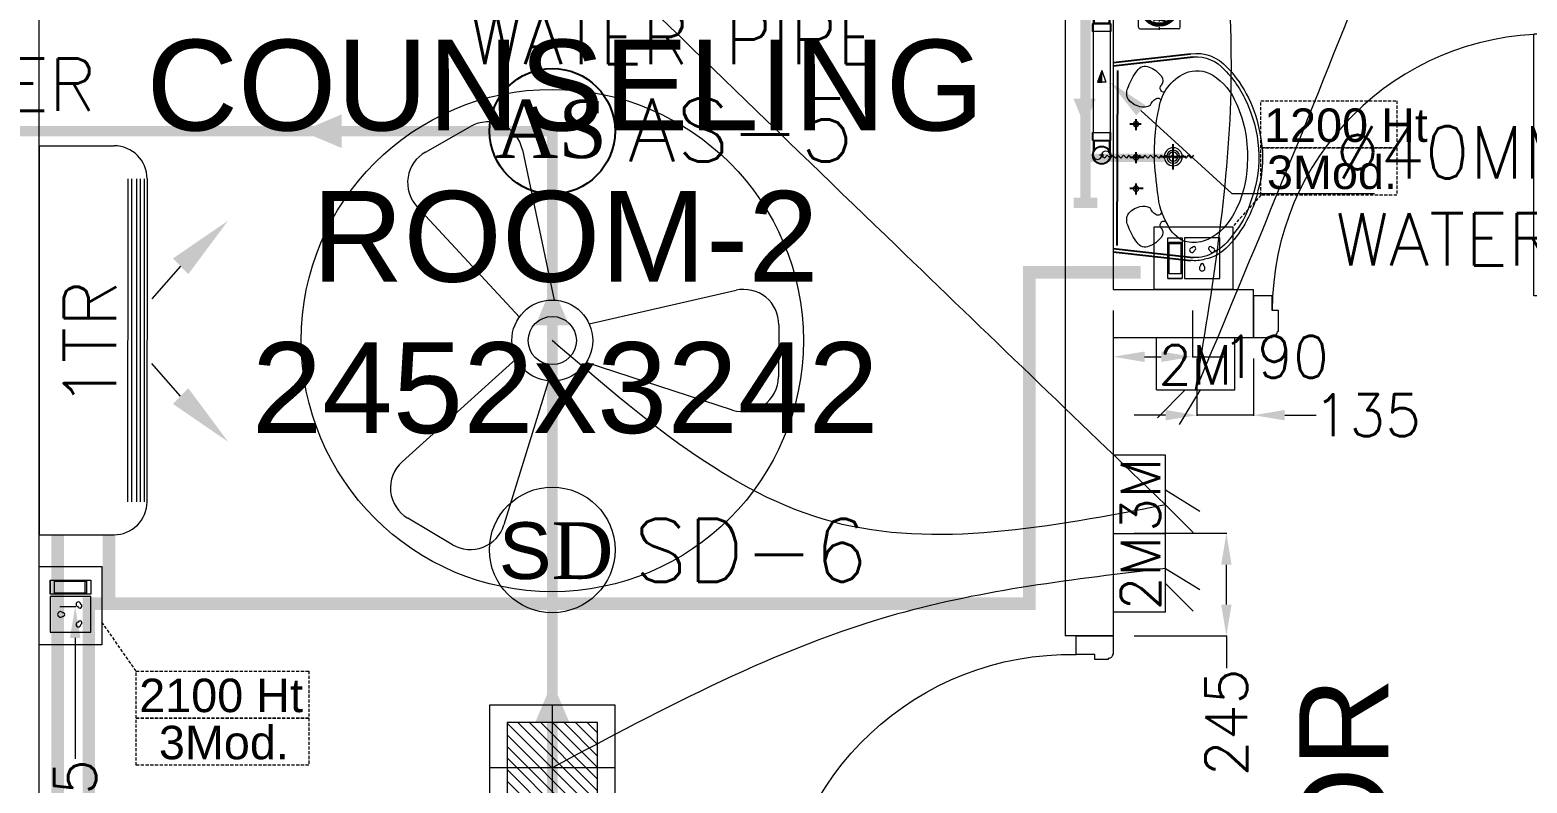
# Model space of a CAD drawing. Extents: x 3505867 to 4040009, y -660366 to -590408.
# Drawn here: x 3528217 to 3531795, y -599202 to -597403 of the extents above; entities that cross this region are included whole.
import ezdxf
from ezdxf import colors
from ezdxf.entities.mleader import LeaderData, LeaderLine
from ezdxf.enums import TextEntityAlignment as Align
from ezdxf.math import Vec2, Vec3

# ---------------------------------------------------------------- set-up
doc = ezdxf.new("R2010")
doc.units = 0
doc.header["$LTSCALE"] = 6
doc.header["$MEASUREMENT"] = 0
for name, pattern in [('1', [0]), ('AI9-LType1', [1.875, 1.25, -0.625]), ('CENTER2', [1.125, 0.75, -0.125, 0.125, -0.125]), ('CONTINU', [0]), ('DASHED2', [0.375, 0.25, -0.125])]:
    doc.linetypes.add(name, pattern=pattern)
doc.layers.get('0').update_dxf_attribs({"linetype": 'CONTINUOUS', "lineweight": 0})
doc.layers.get('Defpoints').update_dxf_attribs({"linetype": 'CONTINUOUS', "lineweight": 0})
for name, color, linetype, lineweight in [('22-FTfix', 8, 'CONTINUOUS', 0), ('24W UPS POWER LIGHT', 5, 'CONTINUOUS', 0), ('DIM', 7, 'CONTINUOUS', 0), ('DOOR', 44, 'CONTINUOUS', 0), ('ELE- DBS', 1, 'CONTINUOUS', 0), ('ELE-1 NO 6-16A RAW POWER SOCKET', 1, 'CONTINUOUS', 0), ('ELE-1200MM CEILINGFAN', 6, 'CONTINUOUS', 0), ('ELE-24W EMERGENCY  LED LIGHT', 5, 'CONTINUOUS', 0), ('ELE-2M RAW P.SB', 40, 'CONTINUOUS', 0), ('ELE-2M UPS P.SB', 3, 'CONTINUOUS', 0), ('ELE-3M RAW P.SB', 40, 'CONTINUOUS', 0), ('ELE-CABLE TRAY', 31, 'CONTINUOUS', 0), ('ELE. DB', 1, 'CONTINUOUS', 0), ('FA-ABOVE SMOKE DETECTOR', 6, 'CONTINUOUS', 25), ('FA-BELOW SMOKE DERECTOR', 1, 'CONTINUOUS', 0), ('FA-FIRE TEXT', 7, 'CONTINUOUS', 0), ('HVAC_HI_WALL_1TR', 1, 'CONTINUOUS', 0), ('M HVAC HIGH WALL UNIT', 3, 'CONTINUOUS', 0), ('MEP_HVAC_DRAIN_PIPE', 7, 'CONTINUOUS', 0), ('MEP_HVAC_TEXT', 7, 'CONTINUOUS', 0), ('MEP_HVAC_VRF_COPPER_PIPE', 6, 'CONTINUOUS', 0), ('PHE-SP', 1, 'CONTINUOUS', 0), ('phe-text', 1, 'CONTINUOUS', 0), ('PL- WASTE PIPE', 6, 'CONTINUOUS', 0), ('PL-HOT WATER PIPE', 10, 'CONTINUOUS', 0), ('PL-RA WATER SUPPLY PIPE', 100, 'CONTINUOUS', 0), ('PL-SOFT  WATER SUPPLY PIPE', 162, 'CONTINUOUS', 0), ('PL-SOIL PIPE', 1, 'CONTINUOUS', 0), ('PL-WATER PIPING', 1, 'CONTINUOUS', 0), ('TEXT', 5, 'CONTINUOUS', 0), ('WALL', 10, 'CONTINUOUS', 0)]:
    doc.layers.add(name, color=color, linetype=linetype, lineweight=lineweight)
for name, color, linetype, lineweight, true_color in [('CFT_LOOPING', 7, '1', 0, 0xd6d600), ('ELE-6A AC SOCKET', 7, 'CONTINUOUS', 0, 0x00ceb6), ('ELE-LIGHTING WIRING', 7, 'CONTINUOUS', 0, 0x63d7b6)]:
    doc.layers.add(name, color=color, linetype=linetype, lineweight=lineweight, true_color=true_color)
doc.layers.add('FA-LOOPING', color=200, linetype='CONTINUOUS')
doc.styles.add('ARIAL', font='arial.ttf')
doc.styles.add('PDF Times New Roman', font='times.ttf')
doc.styles.add('ROMANS', font='romans.shx')
doc.styles.get("Standard").update_dxf_attribs({"font": 'SIMPLEX'})
doc.styles.add('VERDANA', font='verdana.ttf')
doc.dimstyles.new('AEPL1', dxfattribs={"dimtxt": 100, "dimasz": 75, "dimexe": 1.25, "dimexo": 50, "dimtad": 0, "dimdec": 0, "dimtxsty": 'ROMANS', "dimcen": 2.5, "dimclrd": 7, "dimclre": 7, "dimadec": 0, "dimazin": 0, "dimtfac": 1, "dimtdec": 0, "dimtmove": 0, "dimatfit": 3, "dimfxl": 1, "dimlwd": 0, "dimlwe": 0, "dimarcsym": 0})

# ---------------------------------------------------------------- blocks, each defined once
blk = doc.blocks.new('750')
at = {"layer": 'DOOR'}
for p, q in [((-50, 705), (-47.5, 705)), ((-35, 690), (-35, 692.5)), ((50, 45), (50, 80)), ((50, 80), (675, 80)), ((675, 45), (675, 80)), ((-50, 45), (-47.5, 45)), ((-35, 60), (-35, 57.5)), ((50, 45), (675, 45))]:
    blk.add_line(p, q, dxfattribs=at)
for points in [[(15, 690), (15, 705), (50, 705), (50, 750), (-50, 750), (-50, 705)], [(-35, 690), (15, 690)], [(15, 60), (15, 45), (50, 45), (50, 0), (-50, 0), (-50, 45)], [(-35, 60), (15, 60)]]:
    blk.add_lwpolyline(points, dxfattribs=at)
for centre, start, end in [((-35, 705), 180, 270), ((-35, 45), 90, 180)]:
    blk.add_arc(centre, 12.5, start, end, dxfattribs=at)
at = {"layer": 'DOOR', "color": 145}
blk.add_arc((15, 45), 660, 0, 90, dxfattribs=at)
blk = doc.blocks.new('Z$W@#1841')
at = {"layer": 'DOOR'}
blk.add_lwpolyline([(482.5, 633.2), (482.5, -167.4), (533, -167.4), (533, 633.2)], close=True, dxfattribs=at)
for points in [[(-254.1, -217.9), (-267.6, -217.9), (-267.6, -167.4), (-317.3, -167.4), (-317.3, -267.4), (-267.6, -267.4), (-267.6, -265.2, 0.414214), (-256.3, -253.9), (-254.1, -253.9)], [(519.5, -217.9), (533, -217.9), (533, -167.4), (582.7, -167.4), (582.7, -267.4), (533, -267.4), (533, -265.2, -0.414214), (521.7, -253.9), (519.5, -253.9)]]:
    blk.add_lwpolyline(points, format="xyb", close=True, dxfattribs=at)
at = {"layer": 'DOOR', "color": 145}
blk.add_arc((518.4, -152.1), 786.1, 92.6177, 181.1129, dxfattribs=at)
blk = doc.blocks.new('u46')
at = {"color": 8, "lineweight": 25}
for p, q in [((-10.2, 228.4), (174.5, 249.1)), ((-10.2, 220.4), (181.2, 241.9)), ((-0.6, -208.9), (0.6, 208.9)), ((56.5, 80.8), (29.2, 80.8)), ((44.2, 92.9), (44.2, 66.7)), ((61.7, 1.6), (29.2, 1.6)), ((44.2, 13.7), (44.2, -12.6)), ((163.2, 3), (101.8, 3)), ((133.1, -27.2), (133.1, 33.1)), ((44.2, -61.1), (44.2, -87.4)), ((61.7, -73.2), (29.2, -73.2)), ((-10.2, -216.1), (181.2, -237.6)), ((-10.2, -224.1), (174.5, -244.8))]:
    blk.add_line(p, q, dxfattribs=at)
at = {"color": 8, "extrusion": (0, 0, -1)}
for centre, major_axis, start_param, end_param in [((187.7, 150.5), (0, 99.5), -0.132539, 0.848731), ((65.8, 198.9), (0, 20.7), -1.101507, 0.481509), ((57.5, 163.3), (-0.3, 56.9), 0.324902, 0.965135), ((185.8, 147.6), (0.1, 94.4), -0.049658, 0.838116), ((49.5, 13.5), (-0.1, 293.9), 0.809856, 1.41441), ((144.8, 128.2), (1.1, 126.1), -1.238036, -0.892193), ((208, 103.4), (0, 109.8), -1.431017, -0.436146), ((90.3, 184.5), (0, 17.9), 0.880684, 2.260744), ((189.6, 137.7), (0, 70.9), -0.405199, 0.56573), ((153.9, 79), (-0.2, 139.7), 0.557563, 1.193786), ((57.3, 20.1), (0, 275.4), 0.806541, 1.180915), ((56, 154.5), (0, 34), 4.33982, 5.202657), ((96.3, 135.9), (0, 7.39), -0.727724, 1.373337), ((110.3, 167.2), (-6.08, 6.08), 4.867594, 6.265028), ((110.5, 165), (5.47, 5.47), 2.097053, 3.541809), ((64.6, 170.4), (0.3, 49.2), 3.359735, 4.09512), ((62.5, 153), (0, 31.9), 2.620328, 3.422401), ((104.1, 117.8), (-0.2, 26.8), -1.278641, -0.487266), ((387.1, 47.9), (-0.3, 296.4), -1.495794, -1.328336), ((13.1, 6.8), (0, 297.5), 1.141495, 1.637774), ((35, 2.5), (0, 302.7), 1.155365, 1.952189), ((44.2, 80.8), (0.02, 6.43), 3.139035, 9.42222), ((820.2, -1), (0.1, 732.1), -1.56667, -1.474079), ((72.5, -1.7), (-0.1, 274.2), 1.346594, 1.865175), ((44.2, 1.6), (0.08, 6.43), 3.12883, 9.412015), ((888.1, 36.7), (0.8, 800.7), 4.558159, 4.668067), ((133.1, 3), (0, 21.6), 3.141254, 9.424439), ((133.1, 3), (-0.1, 15.5), 3.145308, 9.428493), ((133.1, 3), (0, 10.9), 3.142047372431534, 9.42523267961112), ((62.5, -10.9), (0, 247.5), 1.579809, 2.112792), ((44.2, -73.2), (0.02, 6.43), 3.139035, 9.42222), ((263.1, -73.7), (0.1, 166.8), 4.181112, 4.641559), ((56.1, -13.3), (0.2, 287), 1.808981, 2.322804), ((56, -148.1), (0, 34), 4.222121, 5.084958), ((64.6, -163.9), (0.1, 49.2), -0.960797, -0.225412), ((62.5, -146.6), (-0.1, 31.9), -0.276767, 0.525307), ((104.1, -111.4), (0.2, 26.8), 3.628858, 4.420234), ((96.6, -128.2), (-0.03, 8.55), 1.455188, 3.796569), ((163.1, -79.8), (0.2, 126), 2.054055, 2.802751), ((124.5, -51.6), (-0.2, 200.3), 1.868215, 2.281789), ((144.8, -121.8), (-0.3, 126.1), 4.027191, 4.373034), ((110.3, -160.8), (-6.08, 6.08), 4.730546, 6.12798), ((111.3, -159.3), (6.17, 6.17), 4.354779, 6.027124), ((90.3, -178.1), (0, 17.9), 0.880848, 2.260908), ((192.6, -126.1), (0, 80.1), 3.554495, 4.299548), ((65.8, -192.5), (0, 20.7), 2.661884, 4.2449), ((57.5, -156.9), (0.3, 56.9), 2.176458, 2.816691), ((181.2, -107), (0, 94.7), 2.890537, 3.362984), ((187.2, -138.1), (-0.1, 106), 2.310552, 2.942572), ((171.7, -117.2), (-0.1, 123.1), 2.127435, 2.640092), ((184.7, -162.2), (-0.1, 83.2), 2.850118, 3.264751), ((188.2, -159.7), (0, 78.1), 2.562376, 3.231693)]:
    blk.add_ellipse(centre, major_axis=major_axis, ratio=1, start_param=start_param, end_param=end_param, dxfattribs=at)
blk = doc.blocks.new('CIVIL IVF')
at = {"layer": 'WALL', "color": 8, "linetype": 'ByBlock'}
for p, q in [((-15555, 14172.7), (-15555, 17415.2)), ((-13102.8, 17415.2), (-13102.8, 15087.7)), ((-12987.8, 17415.2), (-12987.8, 15915.2)), ((-12987.8, 15915.2), (-12652.8, 15915.2)), ((-12652.8, 15800.2), (-12652.8, 15915.2)), ((-12987.8, 15800.2), (-12987.8, 15087.7)), ((-12987.8, 15800.2), (-12652.8, 15800.2)), ((-12987.8, 15087.7), (-13102.8, 15087.7))]:
    blk.add_line(p, q, dxfattribs=at)
at = {"layer": 'DOOR', "color": 8, "rotation": 89.99999999999999}
blk.add_blockref('750', (-11902.8, 15850.2), dxfattribs=at)
at = {"layer": 'DOOR', "color": 8, "linetype": 'Continuous', "xscale": -0.8888888889923692, "yscale": 0.8888888889923692, "zscale": 0.8888888888759539, "rotation": 89.99999999999977}
blk.add_blockref('Z$W@#1841', (-13225.5, 14805.6), dxfattribs=at)
at = {"layer": 'WALL', "color": 8, "linetype": 'ByBlock'}
blk.add_blockref('u46', (-12977.7, 16229.2), dxfattribs=at)
at = {"layer": 'DIM', "color": 8, "style": 'ARIAL'}
blk.add_text('1200 WIDE CORRIDOR', height=212.5, rotation=90, dxfattribs=at).set_placement((-12266.8, 13380.2), align=Align.BOTTOM_CENTER)
at = {"layer": 'DIM', "color": 8, "insert": (-14297.4, 16040.5), "char_height": 216.75, "width": 2086.034, "attachment_point": 5, "style": 'ARIAL'}
blk.add_mtext('COUNSELING\\PROOM-2\\P2452x3242', dxfattribs=at)
blk = doc.blocks.new('6-16A RAW POWER SOCKET 3M')
at = {"layer": 'ELE-1 NO 6-16A RAW POWER SOCKET', "lineweight": 0}
for p, q in [((0, 57.9), (72.3, 57.9)), ((0, 57.9), (72.3, 57.9)), ((0, 32.7), (0, 57.9)), ((0, 57.9), (0, 32.7)), ((7.9, 55.8), (64.4, 55.8)), ((7.9, 34.8), (7.9, 55.8)), ((61.9, 55.8), (61.9, 34.8)), ((64.4, 55.8), (64.4, 34.8)), ((72.3, 57.9), (72.3, 32.7)), ((72.3, 32.7), (0, 32.7)), ((0, 28.5), (0, -34.8)), ((72.3, 28.5), (0, 28.5)), ((64.4, 34.8), (7.9, 34.8)), ((72.3, -34.8), (72.3, 28.5)), ((0, -34.8), (72.3, -34.8))]:
    blk.add_line(p, q, dxfattribs=at)
blk.add_lwpolyline([(92, 82.1), (92, -57.5), (-19.7, -57.5), (-19.7, 82.1)], close=True, dxfattribs=at)
for centre, radius, start, end in [((18.3, -3.1), 4.93, 37.1584, 322.8416), ((23.3, -3.1), 3.14, 251.4031, 108.5969), ((50.3, 14.9), 4.24, 357.49, 264.7311), ((53.2, 11.6), 3.43, 194.9049, 67.3162), ((50.3, -21.2), 4.24, 95.2689, 2.51), ((53.2, -17.8), 3.43, 292.6838, 165.0951)]:
    blk.add_arc(centre, radius, start, end, dxfattribs=at)
blk = doc.blocks.new('EQ2WE')
at = {"layer": 'ELE-6A AC SOCKET', "lineweight": 0}
for p, q in [((-98.7, 169.5), (-215.4, 169.5)), ((-215.4, 169.5), (-215.4, 36.3)), ((-98.7, 36.3), (-98.7, 169.5)), ((-91, 36.3), (-91, 169.5)), ((-91, 169.5), (-44.6, 169.5)), ((-44.6, 169.5), (-91, 169.5)), ((-87.1, 50.8), (-87.1, 155)), ((-87.1, 155), (-48.5, 155)), ((-48.5, 155), (-48.5, 50.8)), ((-44.6, 169.5), (-44.6, 36.3)), ((-44.6, 169.5), (-44.6, 36.3)), ((-48.5, 55.5), (-87.1, 55.5)), ((-48.5, 50.8), (-87.1, 50.8)), ((-215.4, 36.3), (-98.7, 36.3)), ((-44.6, 36.3), (-91, 36.3))]:
    blk.add_line(p, q, dxfattribs=at)
blk.add_lwpolyline([(0, 0), (-257.3, 0), (-257.3, 205.9), (0, 205.9)], close=True, dxfattribs=at)
for centre, radius, start, end in [((-157.1, 135.8), 9.08, 307.1584, 232.8416), ((-157.1, 126.7), 5.79, 161.4031, 18.5969), ((-190.3, 76.9), 7.83, 5.2689, 272.51), ((-184.2, 71.6), 6.31, 202.6838, 75.0951), ((-130, 71.6), 6.31, 104.9049, 337.3162), ((-123.8, 76.9), 7.83, 267.49, 174.7311)]:
    blk.add_arc(centre, radius, start, end, dxfattribs=at)
blk = doc.blocks.new('*D459')
at = {"layer": 'Defpoints', "color": 0, "linetype": 'ByBlock', "transparency": 16777216}
for p in [(18250, 14922.6), (18336.3, 14922.6), (18250, 13937.5)]:
    blk.add_point(p, dxfattribs=at)
at = {"layer": 'ELE-CABLE TRAY', "color": 7, "linetype": 'ByBlock', "lineweight": 0, "transparency": 16777216}
for p, q in [((18300, 14922.6), (18337.5, 14922.6)), ((18336.3, 14847.6), (18336.3, 14559.2)), ((18336.3, 14012.5), (18336.3, 14300.8)), ((18300, 13937.5), (18337.5, 13937.5))]:
    blk.add_line(p, q, dxfattribs=at)
at = {"layer": 'ELE-CABLE TRAY', "color": 7, "linetype": 'ByBlock', "transparency": 16777216}
for points in [[(18348.8, 14847.6), (18323.8, 14847.6), (18336.3, 14922.6)], [(18323.8, 14012.5), (18348.8, 14012.5), (18336.3, 13937.5)]]:
    blk.add_solid(points, dxfattribs=at)
at = {"layer": 'ELE-CABLE TRAY', "color": 0, "linetype": 'ByBlock', "transparency": 16777216, "insert": (18336.3, 14430), "char_height": 100, "attachment_point": 5, "rotation": 90, "style": 'ROMANS'}
blk.add_mtext('985', dxfattribs=at)
blk = doc.blocks.new('*D462')
at = {"layer": 'Defpoints', "color": 0, "linetype": 'ByBlock', "transparency": 16777216}
for p in [(20817.2, 15680), (21006.8, 15680), (21006.8, 15519.3)]:
    blk.add_point(p, dxfattribs=at)
at = {"layer": 'ELE-CABLE TRAY', "color": 7, "linetype": 'ByBlock', "lineweight": 0, "transparency": 16777216}
for p, q in [((20817.2, 15630), (20817.2, 15518)), ((21006.8, 15630), (21006.8, 15518)), ((20892.2, 15519.3), (20931.8, 15519.3)), ((21006.8, 15519.3), (21081.8, 15519.3))]:
    blk.add_line(p, q, dxfattribs=at)
at = {"layer": 'ELE-CABLE TRAY', "color": 7, "linetype": 'ByBlock', "transparency": 16777216}
for points in [[(20892.2, 15531.8), (20892.2, 15506.8), (20817.2, 15519.3)], [(20931.8, 15506.8), (20931.8, 15531.8), (21006.8, 15519.3)]]:
    blk.add_solid(points, dxfattribs=at)
at = {"layer": 'ELE-CABLE TRAY', "color": 0, "linetype": 'ByBlock', "transparency": 16777216, "insert": (21203.9, 15519.3), "char_height": 100, "attachment_point": 5, "style": 'ROMANS'}
blk.add_mtext('190', dxfattribs=at)
blk = doc.blocks.new('RISER UP 100')
at = {"color": 0, "linetype": 'Continuous'}
for p, q in [((-98.5, 60), (-148.5, 60)), ((-148.5, -60), (-148.5, 60)), ((-98.5, 60), (-93.5, 55)), ((-93.5, 55), (-24, 55)), ((-98.5, -60), (-148.5, -60)), ((-98.5, -60), (-93.5, -55)), ((-93.5, -55), (-24, -55))]:
    blk.add_line(p, q, dxfattribs=at)
at = {"color": 8, "linetype": 'Continuous', "lineweight": 0, "ltscale": 0.005}
for p, q in [((-98.5, 55), (-148.5, 55)), ((-98.5, -55), (-98.5, 55)), ((-98.5, 55), (-93.5, 50)), ((-93.5, -50), (-93.5, 50)), ((-93.5, 50), (-33.2, 50)), ((-98.5, -55), (-93.5, -50)), ((-93.5, -50), (-33.2, -50)), ((-98.5, -55), (-148.5, -55))]:
    blk.add_line(p, q, dxfattribs=at)
at = {"color": 8, "linetype": 'CENTER2', "lineweight": 0}
for p, q in [((-15, 0), (15, 0)), ((0, 15), (0, -15))]:
    blk.add_line(p, q, dxfattribs=at)
at = {"color": 0, "linetype": 'Continuous'}
blk.add_circle((0, 0), 60, dxfattribs=at)
at = {"color": 8, "linetype": 'Continuous', "lineweight": 0, "ltscale": 0.005}
blk.add_circle((0, 0), 55, dxfattribs=at)
at = {"color": 8, "linetype": 'Continuous', "lineweight": 0}
for centre, start, end in [((0, 27.5), 90, 270), ((0, -27.5), 270, 90)]:
    blk.add_arc(centre, 27.5, start, end, dxfattribs=at)
blk = doc.blocks.new('A$C525867A1')
at = {"layer": '22-FTfix', "color": 1, "linetype": 'AI9-LType1', "lineweight": 0}
blk.add_line((42, -41.9), (-42.2, 42.1), dxfattribs=at)
at = {"layer": '22-FTfix', "color": 1, "lineweight": 0}
for p, q in [((42, 42.1), (-42, -42.1)), ((-3.7, 76.6), (-40.1, 40.1)), ((76.4, 3.7), (3.3, 76.6)), ((-76.6, 3.5), (-40.1, 40.1)), ((-3.5, -76.4), (-76.6, -3.4)), ((3.4, -76.4), (39.9, -39.8)), ((76.4, -3.3), (39.9, -39.8))]:
    blk.add_line(p, q, dxfattribs=at)
at = {"layer": '22-FTfix', "color": 3, "lineweight": 0}
for p, q in [((-18.4, 18.3), (-39.5, -2.8)), ((-10.4, 10.4), (-35.8, -15.1)), ((-14.5, 14.5), (-35.7, -6.6)), ((-23.3, 23.2), (-32.4, 14)), ((-6.5, 6.5), (-31.9, -18.9)), ((-23.3, 23.2), (-14.1, 32.4)), ((-18.4, 18.3), (2.7, 39.5)), ((-14.5, 14.5), (6.6, 35.7)), ((-10.4, 10.4), (15, 35.8)), ((-6.5, 6.5), (18.9, 32)), ((-1.9, 1.2), (-1.5, 1.5)), ((-1.4, 0.7), (-1.9, 1.2)), ((-1.2, 1.9), (-1.5, 1.5)), ((-0.7, 1.4), (-1.2, 1.9)), ((1.2, 1.9), (0.7, 1.4)), ((1.9, 1.2), (1.2, 1.9)), ((1.9, 1.2), (1.4, 0.7)), ((5.2, 9.3), (24.6, 28.7)), ((6.5, -6.5), (31.9, 18.9)), ((9.2, 5.2), (28.6, 24.6)), ((10.4, -10.4), (35.8, 15.1)), ((14.5, -14.5), (35.7, 6.6)), ((18.4, -18.3), (39.5, 2.8)), ((-9.2, -5.2), (-28.6, -24.6)), ((-5.2, -9.3), (-24.6, -28.7)), ((6.5, -6.5), (-18.9, -32)), ((10.4, -10.4), (-15, -35.8)), ((14.5, -14.5), (-6.6, -35.7)), ((18.4, -18.3), (-2.7, -39.5)), ((-1.9, -1.2), (-1.4, -0.7)), ((-1.2, -1.9), (-1.9, -1.2)), ((-1.2, -1.9), (-0.7, -1.4)), ((1.2, -1.9), (0.7, -1.4)), ((1.2, -1.9), (1.5, -1.5)), ((1.9, -1.2), (1.4, -0.7)), ((1.9, -1.2), (1.5, -1.5)), ((23.3, -23.2), (14.1, -32.4)), ((23.3, -23.2), (32.4, -14))]:
    blk.add_line(p, q, dxfattribs=at)
at = {"layer": '22-FTfix', "color": 1, "lineweight": 0}
blk.add_circle((-0.1, 0.1), 49.4, dxfattribs=at)
at = {"layer": '22-FTfix', "color": 3, "lineweight": 0}
for centre, radius in [((0, 0), 45.2), ((-0.1, -0.1), 44.9), ((0, 0), 4.18), ((0, 0), 3.93)]:
    blk.add_circle(centre, radius, dxfattribs=at)
at = {"layer": '22-FTfix', "color": 1, "lineweight": 0}
for points in [[(-35.3, 35.2), (-15.9, 54.6), (15.5, 54.6), (35, 35.3), (54.4, 15.9), (54.4, -15.6), (35, -35)], [(-35.3, 35.2), (-54.6, 15.8), (-54.6, -15.7), (-35.2, -35), (-15.8, -54.4), (15.7, -54.4), (35, -35)]]:
    blk.add_open_spline(points, degree=3, knots=[0, 0, 0, 0, 1, 1, 1, 2, 2, 2, 2], dxfattribs=at)
for points in [[(3.3, 76.6), (1.4, 78.5), (-1.8, 78.5), (-3.7, 76.6)], [(-76.6, 3.5), (-78.5, 1.6), (-78.5, -1.5), (-76.6, -3.4)], [(76.4, -3.3), (78.3, -1.4), (78.3, 1.8), (76.4, 3.7)], [(-3.5, -76.4), (-1.6, -78.3), (1.5, -78.3), (3.4, -76.4)]]:
    blk.add_open_spline(points, degree=3, dxfattribs=at)
at = {"layer": '22-FTfix', "color": 3, "lineweight": 0}
for points in [[(6.6, 35.7), (7.6, 36.7), (7.6, 38.5), (6.6, 39.5), (5.5, 40.6), (3.8, 40.6), (2.7, 39.5)], [(-36.8, 17.1), (-37.4, 15.7), (-36.8, 14.1), (-35.5, 13.5), (-34.4, 13), (-33.2, 13.2), (-32.4, 14)], [(-14.1, 32.4), (-13, 33.4), (-13, 35.2), (-14.1, 36.2), (-14.9, 37), (-16.1, 37.2), (-17.2, 36.7)], [(5.2, 9.3), (4.1, 8.1), (4.1, 6.3), (5.2, 5.2), (6.3, 4.1), (8.1, 4.1), (9.2, 5.2)], [(18.9, 32), (19.9, 33), (19.9, 34.8), (18.9, 35.8), (17.8, 36.9), (16.1, 36.9), (15, 35.8)], [(28.6, 24.6), (29.7, 25.7), (29.7, 27.6), (28.6, 28.7), (27.5, 29.8), (25.7, 29.8), (24.6, 28.7)], [(35.8, 15.1), (36.8, 16.2), (36.8, 17.9), (35.8, 18.9), (34.7, 20), (33, 20), (31.9, 18.9)], [(39.5, 2.8), (40.6, 3.9), (40.5, 5.6), (39.5, 6.6), (38.4, 7.7), (36.7, 7.7), (35.7, 6.6)], [(-39.5, -2.8), (-40.6, -3.9), (-40.5, -5.6), (-39.5, -6.6), (-38.4, -7.7), (-36.7, -7.7), (-35.7, -6.6)], [(-35.8, -15.1), (-36.8, -16.2), (-36.8, -17.9), (-35.8, -18.9), (-34.7, -20), (-33, -20), (-31.9, -18.9)], [(-28.6, -24.6), (-29.7, -25.7), (-29.7, -27.6), (-28.6, -28.7), (-27.5, -29.8), (-25.7, -29.8), (-24.6, -28.7)], [(-18.9, -32), (-19.9, -33), (-19.9, -34.8), (-18.9, -35.8), (-17.8, -36.9), (-16.1, -36.9), (-15, -35.8)], [(-5.2, -9.3), (-4.1, -8.1), (-4.1, -6.3), (-5.2, -5.2), (-6.3, -4.1), (-8.1, -4.1), (-9.2, -5.2)], [(-6.6, -35.7), (-7.6, -36.7), (-7.6, -38.4), (-6.6, -39.5), (-5.5, -40.6), (-3.8, -40.6), (-2.7, -39.5)], [(14.1, -32.4), (13, -33.4), (13, -35.1), (14.1, -36.2), (14.9, -37), (16.1, -37.2), (17.2, -36.7)], [(36.8, -17.1), (37.4, -15.7), (36.8, -14.1), (35.5, -13.5), (34.4, -13), (33.2, -13.2), (32.4, -14)]]:
    blk.add_open_spline(points, degree=3, knots=[0, 0, 0, 0, 1, 1, 1, 2, 2, 2, 2], dxfattribs=at)
for points in [[(-28.7, 28.6), (-32, 25.3), (-34.8, 21.4), (-36.8, 17.1)], [(-17.2, 36.7), (-21.4, 34.7), (-25.3, 32), (-28.7, 28.6)], [(-1.4, -0.7), (-1, -0.3), (-1, 0.3), (-1.4, 0.7)], [(-0.7, 1.4), (-0.3, 1), (0.3, 1), (0.7, 1.4)], [(1.4, 0.7), (1, 0.3), (1, -0.3), (1.4, -0.7)], [(0.7, -1.4), (0.3, -1), (-0.3, -1), (-0.7, -1.4)], [(17.2, -36.7), (21.4, -34.7), (25.3, -32), (28.7, -28.6)], [(28.7, -28.6), (32, -25.3), (34.8, -21.4), (36.8, -17.1)]]:
    blk.add_open_spline(points, degree=3, dxfattribs=at)
blk = doc.blocks.new('G$C6D3250BF')
at = {"layer": 'PL- WASTE PIPE', "linetype": 'ByBlock', "ltscale": 5, "xscale": -0.08841918452952499, "yscale": 0.08841918454157253, "zscale": 0.08841918448567115, "rotation": 225.0593839872961}
blk.add_blockref('A$C525867A1', (0, 0), dxfattribs=at)
blk = doc.blocks.new('A$C0B1B3CFA')
at = {"layer": 'PHE-SP'}
h = blk.add_hatch(color=7, dxfattribs=at)
h.dxf.hatch_style = 1
h.paths.add_polyline_path([(-0.0495, 0.0226), (-0.0495, 0), (0.0124, 0)])
at = {"layer": 'PHE-SP', "color": 7}
for points in [[(-0.0495, 0), (0.0124, 0), (-0.0495, 0.0226), (-0.0495, 0)], [(-0.0495, 0), (0.0124, 0), (-0.0495, -0.0226), (-0.0495, 0)]]:
    blk.add_lwpolyline(points, dxfattribs=at)
blk = doc.blocks.new('Z$W@#3BD47561')
at = {"layer": 'PHE-SP', "xscale": 49.00933755098914, "yscale": 49.00933755098914, "zscale": 49.00933755098914, "rotation": 270}
blk.add_blockref('A$C0B1B3CFA', (0, 0), dxfattribs=at)
blk = doc.blocks.new('Z$W@#4AA511D8')
at = {"layer": 'phe-text', "linetype": 'ByBlock', "lineweight": -2, "ltscale": 0.5, "xscale": 0.0244727334018079, "yscale": 0.0244727334018079, "zscale": 0.0244727334018079, "rotation": 270}
blk.add_blockref('Z$W@#3BD47561', (0.0148, 0), dxfattribs=at)
blk = doc.blocks.new('aa')
at = {"layer": 'PL- WASTE PIPE', "color": 4, "ltscale": 5}
for p, q in [((-2.73, 0.11), (-2.56, -0.11)), ((-2.56, -0.11), (-2.35, 0.11)), ((-2.35, 0.11), (-2.18, -0.11)), ((-2.18, -0.11), (-1.97, 0.11)), ((-1.97, 0.11), (-1.81, -0.11)), ((-1.81, -0.11), (-1.6, 0.11)), ((-1.6, 0.11), (-1.43, -0.11)), ((-1.43, -0.11), (-1.22, 0.11)), ((-1.22, 0.11), (-1.05, -0.11)), ((-1.05, -0.11), (-0.84, 0.11)), ((-0.84, 0.11), (-0.67, -0.11)), ((-0.67, -0.11), (-0.46, 0.11)), ((-0.46, 0.11), (-0.29, -0.11)), ((-0.29, -0.11), (-0.08, 0.11)), ((-0.08, 0.11), (0.08, -0.11)), ((0.08, -0.11), (0.29, 0.11)), ((0.29, 0.11), (0.46, -0.11)), ((0.46, -0.11), (0.67, 0.11)), ((0.67, 0.11), (0.84, -0.11)), ((0.84, -0.11), (1.05, 0.11)), ((1.05, 0.11), (1.22, -0.11)), ((1.22, -0.11), (1.43, 0.11)), ((1.43, 0.11), (1.6, -0.11)), ((1.6, -0.11), (1.81, 0.11)), ((1.81, 0.11), (1.97, -0.11)), ((1.97, -0.11), (2.18, 0.11)), ((2.18, 0.11), (2.35, -0.11)), ((2.35, -0.11), (2.56, 0.11)), ((2.56, 0.11), (2.73, -0.11)), ((2.73, -0.11), (2.94, 0.11)), ((2.94, 0.11), (3.11, -0.11)), ((3.11, -0.11), (3.32, 0.11)), ((3.32, 0.11), (3.49, -0.11)), ((3.49, -0.11), (3.7, 0.11))]:
    blk.add_line(p, q, dxfattribs=at)
blk = doc.blocks.new('waste pipe')
at = {"color": 8, "linetype": 'Continuous', "lineweight": 0, "ltscale": 0.005}
for p, q in [((350735.38, 98259), (350735.38, 98260.37)), ((350738.38, 98259.01), (350738.38, 98260.37)), ((350734.03, 98257.53), (350732.67, 98257.53)), ((350734.03, 98257.53), (350734.17, 98257.4)), ((350734.03, 98257.53), (350734.03, 98254.53)), ((350734.17, 98257.4), (350735.53, 98257.4)), ((350734.17, 98257.4), (350734.17, 98254.67)), ((350738.38, 98259.01), (350735.38, 98259)), ((350735.38, 98259), (350735.52, 98258.87)), ((350738.25, 98258.87), (350735.52, 98258.87)), ((350735.53, 98257.4), (350735.52, 98258.87)), ((350738.38, 98259.01), (350738.25, 98258.87)), ((350738.25, 98257.4), (350738.25, 98258.87)), ((350739.62, 98257.4), (350738.25, 98257.4)), ((350739.76, 98257.54), (350739.62, 98257.4)), ((350739.62, 98257.4), (350739.62, 98254.68)), ((350739.76, 98257.54), (350739.76, 98254.54)), ((350739.76, 98257.54), (350741.12, 98257.54)), ((350734.03, 98254.53), (350732.67, 98254.53)), ((350734.03, 98254.53), (350734.17, 98254.67)), ((350734.17, 98254.67), (350739.62, 98254.68)), ((350739.76, 98254.54), (350739.62, 98254.68)), ((350739.76, 98254.54), (350741.12, 98254.54))]:
    blk.add_line(p, q, dxfattribs=at)
at = {"layer": 'PL- WASTE PIPE', "color": 4, "linetype": 'ByBlock', "ltscale": 5}
for p, q in [((350735.24, 98260.37), (350738.52, 98260.37)), ((350735.24, 98260.37), (350735.24, 98258.95)), ((350738.52, 98258.95), (350738.52, 98260.37)), ((350732.67, 98254.4), (350732.67, 98257.67)), ((350734.09, 98257.67), (350732.67, 98257.67)), ((350734.09, 98257.67), (350734.22, 98257.53)), ((350735.39, 98257.53), (350734.22, 98257.53)), ((350735.24, 98258.95), (350735.39, 98258.81)), ((350735.39, 98257.53), (350735.39, 98258.81)), ((350738.52, 98258.95), (350738.38, 98258.82)), ((350738.38, 98257.54), (350738.38, 98258.82)), ((350739.56, 98257.54), (350738.38, 98257.54)), ((350739.7, 98257.68), (350739.56, 98257.54)), ((350739.7, 98257.68), (350741.12, 98257.68)), ((350741.12, 98257.68), (350741.12, 98254.41)), ((350734.09, 98254.4), (350732.67, 98254.4)), ((350734.09, 98254.4), (350734.23, 98254.53)), ((350734.23, 98254.53), (350739.58, 98254.53)), ((350739.7, 98254.41), (350739.58, 98254.53)), ((350741.12, 98254.41), (350739.7, 98254.41))]:
    blk.add_line(p, q, dxfattribs=at)
blk = doc.blocks.new('A$C07FB25EA')
at = {"layer": 'ELE-1200MM CEILINGFAN', "color": 3}
for p, q in [((6.533, 13.367), (9.467, 11.641)), ((0.256, 2.637), (3.168, 12.074)), ((9.838, 7.944), (2.359, 1.207)), ((-11.798, 4.548), (-2.225, 1.439)), ((-14.843, -1.026), (-14.815, 2.378)), ((-2.412, -1.097), (-12.041, -3.293)), ((2.156, -1.54), (8.872, -8.781)), ((1.96, -12.492), (-0.134, -2.646)), ((8.31, -12.341), (5.348, -14.019))]:
    blk.add_line(p, q, dxfattribs=at)
at = {"layer": 'ELE-1200MM CEILINGFAN', "color": 5, "ltscale": 10}
blk.add_circle((0, 0), 16.449, dxfattribs=at)
at = {"layer": 'ELE-1200MM CEILINGFAN', "color": 3}
for radius in [2.65, 1.578]:
    blk.add_circle((0, 0), radius, dxfattribs=at)
for centre, start, end in [((5.365, 11.383), 59.52805, 162.52285), ((8.299, 9.656), 311.94933, 59.52805), ((-12.512, 2.359), 71.94933, 179.52805), ((-12.54, -1.045), 179.52805, 282.52285), ((7.175, -10.337), 299.52805, 42.52285), ((4.213, -12.015), 191.94933, 299.52805)]:
    blk.add_arc(centre, 2.303, start, end, dxfattribs=at)
blk = doc.blocks.new('24w led emeregency')
at = {"layer": 'ELE-24W EMERGENCY  LED LIGHT'}
h = blk.add_hatch(dxfattribs=at)
h.set_pattern_fill('ANSI31', scale=166.67, style=0)
h.paths.add_polyline_path([(-115.4, -115.4), (-115.4, 115.4), (115.4, 115.4), (115.4, -115.4)])
at = {"layer": 'ELE-24W EMERGENCY  LED LIGHT', "color": 5}
for p, q in [((0, 160), (0, -160)), ((-160, 0), (160, 0))]:
    blk.add_line(p, q, dxfattribs=at)
for points in [[(-160, -160), (-160, 160), (160, 160), (160, -160)], [(-115.4, -115.4), (-115.4, 115.4), (115.4, 115.4), (115.4, -115.4)]]:
    blk.add_lwpolyline(points, close=True, dxfattribs=at)
blk = doc.blocks.new('2M SB')
at = {"layer": 'ELE-2M RAW P.SB'}
for p, q in [((-133.8, 160), (-69.3, 265.2)), ((-88.2, 160), (-3.4, 244.9)), ((-240, 160), (-240, 0)), ((0, 160), (-240, 160)), ((0, 160), (0, 0))]:
    blk.add_line(p, q, dxfattribs=at)
blk.add_text('2M', height=120, rotation=180, dxfattribs=at).set_placement((-6, 143))
blk = doc.blocks.new('2M UPS SB')
at = {"layer": 'ELE-2M UPS P.SB', "color": 3}
for p, q in [((-133.8, 160), (-69.3, 265.2)), ((-88.2, 160), (-3.4, 244.9)), ((-240, 160), (-240, 0)), ((0, 160), (-240, 160)), ((0, 160), (0, 0))]:
    blk.add_line(p, q, dxfattribs=at)
blk.add_text('2M', height=120, rotation=180, dxfattribs=at).set_placement((-6, 143))
blk = doc.blocks.new('TEWSER')
at = {"layer": 'ELE-3M RAW P.SB'}
for p, q in [((0, 0), (125, 0)), ((0, 0), (0, -187.5)), ((0, -68.9), (-66.3, -2.6)), ((0, -104.5), (-82.2, -54.1)), ((0, -187.5), (125, -187.5))]:
    blk.add_line(p, q, dxfattribs=at)
blk.add_text('3M', height=93.75, rotation=270, dxfattribs=at).set_placement((13.3, -4.7))
blk = doc.blocks.new('*D517')
at = {"layer": 'Defpoints', "color": 0, "linetype": 'ByBlock', "transparency": 16777216}
for p in [(-6527.8, 15800.2), (-6392.8, 15800.2), (-6527.8, 15614.9)]:
    blk.add_point(p, dxfattribs=at)
at = {"layer": 'ELE-CABLE TRAY', "color": 7, "linetype": 'ByBlock', "lineweight": 0, "transparency": 16777216}
for p, q in [((-6527.8, 15750.2), (-6527.8, 15613.6)), ((-6392.8, 15750.2), (-6392.8, 15613.6)), ((-6602.8, 15614.9), (-6677.8, 15614.9)), ((-6392.8, 15614.9), (-6527.8, 15614.9)), ((-6317.8, 15614.9), (-6242.8, 15614.9))]:
    blk.add_line(p, q, dxfattribs=at)
at = {"layer": 'ELE-CABLE TRAY', "color": 7, "linetype": 'ByBlock', "transparency": 16777216}
for points in [[(-6602.8, 15602.4), (-6602.8, 15627.4), (-6527.8, 15614.9)], [(-6317.8, 15627.4), (-6317.8, 15602.4), (-6392.8, 15614.9)]]:
    blk.add_solid(points, dxfattribs=at)
at = {"layer": 'ELE-CABLE TRAY', "color": 0, "linetype": 'ByBlock', "transparency": 16777216, "insert": (-6120.8, 15614.9), "char_height": 100, "attachment_point": 5, "style": 'ROMANS'}
blk.add_mtext('135', dxfattribs=at)
blk = doc.blocks.new('*D518')
at = {"layer": 'Defpoints', "color": 0, "linetype": 'ByBlock', "transparency": 16777216}
for p in [(-6727.8, 15332.8), (-6457.5, 15332.8), (-6727.8, 15087.7)]:
    blk.add_point(p, dxfattribs=at)
at = {"layer": 'ELE-CABLE TRAY', "color": 7, "linetype": 'ByBlock', "lineweight": 0, "transparency": 16777216}
for p, q in [((-6677.8, 15332.8), (-6456.3, 15332.8)), ((-6457.5, 15162.7), (-6457.5, 15257.8)), ((-6677.8, 15087.7), (-6456.3, 15087.7)), ((-6457.5, 15087.7), (-6457.5, 15010.3))]:
    blk.add_line(p, q, dxfattribs=at)
at = {"layer": 'ELE-CABLE TRAY', "color": 7, "linetype": 'ByBlock', "transparency": 16777216}
for points in [[(-6445, 15257.8), (-6470, 15257.8), (-6457.5, 15332.8)], [(-6470, 15162.7), (-6445, 15162.7), (-6457.5, 15087.7)]]:
    blk.add_solid(points, dxfattribs=at)
at = {"layer": 'ELE-CABLE TRAY', "color": 0, "linetype": 'ByBlock', "transparency": 16777216, "insert": (-6457.5, 14881.1), "char_height": 100, "attachment_point": 5, "rotation": 90, "style": 'ROMANS'}
blk.add_mtext('245', dxfattribs=at)
blk = doc.blocks.new('SMOKE DETECTOR')
at = {"layer": 'FA-BELOW SMOKE DERECTOR', "color": 7}
blk.add_circle((931028.7, -118293.9), 166, dxfattribs=at)
at = {"layer": 'FA-BELOW SMOKE DERECTOR', "insert": (930887.1, -118373), "char_height": 150, "attachment_point": 7, "style": 'PDF Times New Roman'}
blk.add_mtext('{\\fArial|b0|i0|c0|p34;S}D', dxfattribs=at)
blk = doc.blocks.new('above smoke detector')
at = {"layer": 'FA-ABOVE SMOKE DETECTOR', "color": 7}
blk.add_circle((0, 0), 300, dxfattribs=at)
at = {"layer": 'FA-ABOVE SMOKE DETECTOR', "color": 53, "style": 'PDF Times New Roman'}
blk.add_text('AS', height=277.38, dxfattribs=at).set_placement((-273.6, -127.7))
blk = doc.blocks.new('DSFREWR')
at = {"layer": 'FA-LOOPING', "color": 200, "linetype": 'CONTINU'}
for points in [[(-8572.1, 16293.2, 80.4, 0, 0), (-8667, 16293.2, 0, 0, 0)], [(-8068.5, 15829.7, 80.4, 0, 0), (-8068.5, 15924.6, 0, 0, 0)], [(-8068.5, 14882.6, 80.4, 0, 0), (-8068.5, 14977.5, 0, 0, 0)]]:
    blk.add_lwpolyline(points, format="xyseb", dxfattribs=at)
at = {"layer": 'FA-LOOPING', "linetype": 'ByBlock', "const_width": 25}
blk.add_lwpolyline([(-1499.5, 16131.8), (-4319.4, 16131.8), (-4319.4, 14662), (-8068.5, 14662), (-8068.5, 16293.2), (-10700.8, 16293.2), (-10700.8, 15293.2), (-13398.3, 15293.2), (-13398.3, 16264.7), (-15987, 16264.7)], dxfattribs=at)
at = {"layer": 'FA-ABOVE SMOKE DETECTOR', "xscale": 0.4999999999993358, "yscale": 0.4999999999993358, "zscale": 0.4999999999993358}
blk.add_blockref('above smoke detector', (-8068.5, 16293.2), dxfattribs=at)
at = {"layer": 'FA-BELOW SMOKE DERECTOR', "color": 6, "xscale": 0.9035551315104862, "yscale": 0.9035551315104862, "zscale": 0.9035551315104862}
blk.add_blockref('SMOKE DETECTOR', (-849304.3, 122178.2), dxfattribs=at)
at = {"layer": 'FA-FIRE TEXT', "color": 200, "linetype": 'CONTINU', "char_height": 150, "width": 349.838, "attachment_point": 1, "style": 'ROMANS'}
for s, insert in [('{\\C256;AS-5}', (-7888, 16371.2)), ('{\\C256;SD-6}', (-7873.8, 15367.2))]:
    blk.add_mtext(s, dxfattribs=dict(at, insert=insert))
blk = doc.blocks.new('HI WALL SPLIT AC UNIT 1TR')
at = {"layer": 'M HVAC HIGH WALL UNIT', "color": 1, "lineweight": 5}
for p, q in [((1294404.3, -128752), (1294404.3, -129681)), ((1294404.3, -128752), (1294583.6, -128752)), ((1294662.3, -128830.7), (1294662.3, -129602.2)), ((1294404.3, -129681), (1294583.6, -129681))]:
    blk.add_line(p, q, dxfattribs=at)
at = {"layer": 'M HVAC HIGH WALL UNIT', "color": 8, "lineweight": 5}
for p, q in [((1294616.1, -128830.7), (1294616.1, -129602.2)), ((1294625.4, -128830.7), (1294625.4, -129602.2)), ((1294636.9, -128830.7), (1294636.9, -129602.2)), ((1294646.2, -128830.7), (1294646.2, -129602.2)), ((1294655.4, -128830.7), (1294655.4, -129602.2))]:
    blk.add_line(p, q, dxfattribs=at)
at = {"layer": 'M HVAC HIGH WALL UNIT', "color": 7, "lineweight": 5}
for p, q in [((1294742.7, -129039.8), (1294673.6, -129117.4)), ((1294742.7, -129349.7), (1294673.6, -129272.1))]:
    blk.add_line(p, q, dxfattribs=at)
at = {"layer": 'M HVAC HIGH WALL UNIT', "color": 1, "lineweight": 5}
for centre, start, end in [((1294583.6, -128830.7), 0, 90), ((1294583.6, -129602.2), 270, 0)]:
    blk.add_arc(centre, 78.8, start, end, dxfattribs=at)
at = {"layer": 'M HVAC HIGH WALL UNIT', "color": 7, "lineweight": 5}
for points in [[(1294760.9, -129058.7), (1294724.5, -129020.9), (1294856.2, -128930.6)], [(1294760.9, -129330.8), (1294724.5, -129368.6), (1294856.2, -129458.9)]]:
    blk.add_solid(points, dxfattribs=at)
blk = doc.blocks.new('SFDS')
at = {"layer": 'CFT_LOOPING', "color": 7, "linetype": 'DASHED2', "ltscale": 5}
for p, q in [((21170, 15905.5), (21102.6, 15830)), ((18481.9, 14768.5), (18400, 14885.8))]:
    blk.add_line(p, q, dxfattribs=at)
for points in [[(21170, 16130.5), (21494.9, 16130.5), (21494.9, 16018), (21170, 16018)], [(21170, 16018), (21494.9, 16018), (21494.9, 15905.5), (21170, 15905.5)], [(18481.9, 14768.5), (18894.5, 14768.5), (18894.5, 14656), (18481.9, 14656)], [(18481.9, 14656), (18894.5, 14656), (18894.5, 14543.5), (18481.9, 14543.5)]]:
    blk.add_lwpolyline(points, close=True, dxfattribs=at)
at = {"layer": 'ELE-1 NO 6-16A RAW POWER SOCKET', "linetype": 'ByBlock', "xscale": 1.343246120226769, "yscale": 1.343246120226769, "zscale": 1.343246120226769, "rotation": 89.99999999999999}
blk.add_blockref('6-16A RAW POWER SOCKET 3M', (21025.4, 15706.4), dxfattribs=at)
at = {"layer": 'ELE-6A AC SOCKET', "color": 254, "linetype": 'ByBlock', "xscale": 0.7286145446852714, "yscale": 0.7286145446852714, "zscale": 0.7286145446852714, "rotation": 90}
blk.add_blockref('EQ2WE', (18400, 15018.3), dxfattribs=at)
at = {"layer": 'TEXT', "color": 7, "char_height": 80, "attachment_point": 1}
for s, insert, width in [('\\A1;{\\fArial|b0|i0|c0|p34;1200 Ht\\P}', (21177.5, 16112.4), 8957.987), ('\\A1;{\\fArial|b0|i0|c0|p34;3Mod.\\P}', (21184.5, 15999.9), 352.575), ('\\A1;{\\fArial|b0|i0|c0|p34;2100 Ht}', (18489.3, 14750.4), 8957.987), ('\\A1;{\\fArial|b0|i0|c0|p34;3Mod.}', (18536.4, 14637.9), 352.575)]:
    blk.add_mtext(s, dxfattribs=dict(at, insert=insert, width=width))
at = {"layer": 'ELE-CABLE TRAY', "color": 0, "linetype": 'ByBlock'}
dim = blk.add_linear_dim(base=(21006.8, 15519.3), p1=(20817.2, 15680), p2=(21006.8, 15680), dimstyle='AEPL1', dxfattribs=at)
dim.commit()
dim.dimension.update_dxf_attribs({"geometry": '*D462', "text_midpoint": (21203.9, 15519.3)})
dim = blk.add_linear_dim(base=(18336.3, 14922.6), p1=(18250, 13937.5), p2=(18250, 14922.6), angle=90, dimstyle='AEPL1', dxfattribs=at)
dim.commit()
dim.dimension.update_dxf_attribs({"geometry": '*D459', "text_midpoint": (18336.3, 14430)})
blk = doc.blocks.new('ETWER')
at = {"layer": 'PL- WASTE PIPE', "color": 4, "linetype": 'ByBlock', "lineweight": 0, "ltscale": 5}
for p, q in [((20769.5, 16295.9), (20769.5, 16054.7)), ((20809.5, 16295.9), (20809.5, 16054.7))]:
    blk.add_line(p, q, dxfattribs=at)
at = {"layer": 'PL-SOFT  WATER SUPPLY PIPE', "color": 3, "const_width": 25}
for points in [[(20750.7, 17431.1), (20750.7, 15887.1)], [(20722.5, 15887.1), (20779, 15887.1)]]:
    blk.add_lwpolyline(points, dxfattribs=at)
at = {"layer": 'PL-SOFT  WATER SUPPLY PIPE', "color": 5, "const_width": 20}
blk.add_lwpolyline([(20937.3, 15994.1), (20754.9, 15994.1)], dxfattribs=at)
at = {"layer": 'PL-WATER PIPING', "color": 61}
blk.add_lwpolyline([(20748.7, 16135.5, 53.3, 0, 0), (20748.7, 16070.7, 0, 0, 0)], format="xyseb", dxfattribs=at)
at = {"layer": 'PL- WASTE PIPE', "xscale": -10.00000000046566, "yscale": 10.00000000046566, "zscale": 10.00000000046566, "rotation": 180}
blk.add_blockref('G$C6D3250BF', (20927.4, 16352.3), dxfattribs=at)
at = {"layer": 'PL- WASTE PIPE', "linetype": 'ByBlock', "ltscale": 5, "xscale": -0.6804665603485838, "yscale": 0.6804665603485838, "zscale": 0.6804665595408722, "rotation": 44.99999999999985}
blk.add_blockref('RISER UP 100', (20927.4, 16352.3), dxfattribs=at)
at = {"layer": 'PL- WASTE PIPE', "color": 4, "linetype": 'ByBlock', "ltscale": 5}
for name, p, xscale, yscale, zscale, rotation in [('waste pipe', (-1289292.9, 4692850.6), 13.33335183674913, 13.33335183674913, 13.33335183674913, 270), ('RISER UP 100', (20789.5, 16000.7), 0.3637807491883915, 0.3637807491883915, 0.3637807487565851, 269.9916092639283)]:
    blk.add_blockref(name, p, dxfattribs=dict(at, xscale=xscale, yscale=yscale, zscale=zscale, rotation=rotation))
at = {"layer": 'PL- WASTE PIPE', "linetype": 'ByBlock', "xscale": -34.18592693661901, "yscale": 34.18592693661901, "zscale": 34.18592693661901, "rotation": 359.9999999999998}
blk.add_blockref('aa', (20915.9, 15997), dxfattribs=at)
at = {"layer": 'PL-SOIL PIPE', "color": 1, "linetype": 'Continuous', "xscale": 368.8935589147082, "yscale": 368.8935589147082, "zscale": 368.8935589147082, "rotation": 270.0000000000305}
blk.add_blockref('Z$W@#4AA511D8', (20789.5, 16202.9), dxfattribs=at)
at = {"layer": 'PL- WASTE PIPE', "color": 4, "linetype": 'ByBlock', "lineweight": 0, "ltscale": 5, "insert": (21347.6, 16070.4), "char_height": 125, "width": 1332.591, "attachment_point": 1, "style": 'ROMANS'}
blk.add_mtext('%%c40MM WASTE WATER PIPE', dxfattribs=at)
at = {"layer": 'PL-HOT WATER PIPE', "color": 11, "lineweight": 0, "insert": (16874.8, 16856.7), "char_height": 125, "width": 1790.921, "attachment_point": 1, "style": 'ROMANS'}
blk.add_mtext('%%C25MM HOT WATER  GI PIPE CONNECTED TO STEAM STERILIZER', dxfattribs=at)
at = {"layer": 'PL-RA WATER SUPPLY PIPE', "lineweight": 0, "ltscale": 0.01, "insert": (19278, 16551.3), "char_height": 125, "width": 1332.591, "attachment_point": 1, "style": 'ROMANS'}
blk.add_mtext('%%c25MM RAW WATER PIPE', dxfattribs=at)
at = {"layer": 'PL- WASTE PIPE', "color": 4, "linetype": 'ByBlock', "lineweight": 0, "ltscale": 5}
ml = blk.add_multileader_mtext('Standard', dxfattribs=at)
ml.set_content(' ', color=4)
ml.set_leader_properties()
ml.build(insert=Vec2(0, 0))
ml.multileader.update_dxf_attribs({"text_right_attachment_type": 6, "dogleg_length": 341.6, "arrow_head_size": 100})
ctx = ml.context
ctx.base_point, ctx.char_height, ctx.arrow_head_size, ctx.landing_gap_size, ctx.plane_origin = Vec3(21441.8, 15909.3), 100, 100, 50, Vec3(20446.6, 15909.3)
ctx.right_attachment = 6
notes = []
notes.append((ctx, [(0, (1, 1, 0), (21100.2, 15909.3), (1, 0), 341.6, [(0, [(20809.5, 16175.3)], 0, [])])]))
ctx.mtext.insert, ctx.mtext.flow_direction = Vec3(21491.8, 15969.3), 5
for ctx, leaders in notes:
    for number, flags, end, landing, length, lines in leaders:
        leader = LeaderData()
        leader.index, (leader.has_last_leader_line, leader.has_dogleg_vector, leader.attachment_direction) = number, flags
        leader.last_leader_point, leader.dogleg_vector, leader.dogleg_length = Vec3(end), Vec3(landing), length
        for number, points, colour, breaks in lines:
            line = LeaderLine()
            line.index, line.vertices, line.color, line.breaks = number, Vec3.list(points), colors.encode_raw_color(colour), breaks
            leader.lines.append(line)
        ctx.leaders.append(leader)
blk = doc.blocks.new('WETRWER')
at = {"layer": 'ELE-LIGHTING WIRING', "linetype": 'ByBlock'}
blk.add_arc((-45630.5, 32232), 42460.6, 337.04968, 338.49286, dxfattribs=at)
for points in [[(-6530.9, 15675.2), (-6446.3, 16387.1), (-6552.5, 17380.2)], [(-6602.8, 15400.7), (-7246.8, 16019.9), (-8068.9, 16815.2, 0)], [(-6602.8, 15400.7), (-7398.3, 15360), (-8068.5, 15793.2)]]:
    blk.add_spline(points, degree=3, dxfattribs=at)
at = {"layer": 'ELE-LIGHTING WIRING', "color": 254, "linetype": 'ByBlock'}
blk.add_spline([(-6602.8, 15248.8), (-7245.8, 15139.3), (-8068.5, 14772.7, 0)], degree=3, dxfattribs=at)
at = {"layer": '24W UPS POWER LIGHT', "lineweight": 9, "xscale": -0.9375000000222322, "yscale": 0.9375000000222322, "zscale": 0.9375000000222322}
blk.add_blockref('24w led emeregency', (-8068.5, 14772.7, 0), dxfattribs=at)
at = {"layer": 'ELE-1200MM CEILINGFAN', "color": 7, "ltscale": 8, "xscale": 36.47592107175105, "yscale": 36.47592107175105, "zscale": 36.47592107175105, "rotation": 180}
blk.add_blockref('A$C07FB25EA', (-8068.5, 15793.2), dxfattribs=at)
at = {"layer": 'ELE-2M RAW P.SB', "color": 6, "xscale": 0.7812500000005363, "yscale": 0.7812500000005363, "zscale": 0.7812500000005363, "rotation": 179.9999999999998}
blk.add_blockref('2M SB', (-6624.7, 15800.2), dxfattribs=at)
at = {"layer": 'ELE-2M UPS P.SB', "color": 6, "xscale": 0.7812500000005363, "yscale": 0.7812500000005363, "zscale": 0.7812500000005363, "rotation": 269.9999999999999}
blk.add_blockref('2M UPS SB', (-6727.8, 15144.3), dxfattribs=at)
at = {"layer": 'ELE-3M RAW P.SB', "color": 26, "linetype": 'ByBlock', "rotation": 180}
blk.add_blockref('TEWSER', (-6602.8, 15331.8), dxfattribs=at)
at = {"layer": 'ELE-CABLE TRAY', "color": 0, "linetype": 'ByBlock'}
dim = blk.add_linear_dim(base=(-6527.8, 15614.9), p1=(-6392.8, 15800.2), p2=(-6527.8, 15800.2), dimstyle='AEPL1', dxfattribs=at)
dim.commit()
dim.dimension.update_dxf_attribs({"geometry": '*D517', "text_midpoint": (-6120.8, 15614.9), "dimtype": 160})
dim = blk.add_linear_dim(base=(-6457.5, 15332.8), p1=(-6727.8, 15087.7), p2=(-6727.8, 15332.8), angle=90, dimstyle='AEPL1', dxfattribs=at)
dim.commit()
dim.dimension.update_dxf_attribs({"geometry": '*D518', "text_midpoint": (-6457.5, 14881.1), "dimtype": 160})

msp = doc.modelspace()

# ---------------------------------------------------------------- linework, layer by layer
at = {"layer": 'MEP_HVAC_DRAIN_PIPE', "linetype": 'ByBlock', "const_width": 30}
for points in [[(3528357.8, -601037.5), (3528357.8, -598773.9), (3530605.5, -598773.9), (3530605.5, -597982), (3530871.9, -597982)], [(3528406.3, -598609), (3528406.3, -598776.3)]]:
    msp.add_lwpolyline(points, dxfattribs=at)
at = {"layer": 'MEP_HVAC_VRF_COPPER_PIPE', "color": 6, "linetype": 'ByBlock', "const_width": 30, "elevation": 0}
msp.add_lwpolyline([(3528027.4, -600073.9), (3528283.5, -600073.9), (3528283.6, -598609)], dxfattribs=at)

# ---------------------------------------------------------------- block references
at = {"linetype": 'ByBlock'}
msp.add_blockref('CIVIL IVF', (3543794, -613938.4), dxfattribs=at)
at = {"layer": 'ELE- DBS', "color": 0, "linetype": 'ByBlock'}
msp.add_blockref('SFDS', (3509989, -613703.2), dxfattribs=at)
at = {"layer": 'ELE. DB', "color": 0, "linetype": 'ByBlock'}
msp.add_blockref('WETRWER', (3537534, -613938.4), dxfattribs=at)
at = {"layer": 'FA-LOOPING', "color": 0, "linetype": 'ByBlock'}
msp.add_blockref('DSFREWR', (3537534, -613938.4), dxfattribs=at)
at = {"layer": 'HVAC_HI_WALL_1TR', "rotation": 359.9935877759083}
msp.add_blockref('HI WALL SPLIT AC UNIT 1TR', (2233849.1, -468783.2), dxfattribs=at)
at = {"layer": 'PHE-SP', "color": 0, "linetype": 'ByBlock'}
msp.add_blockref('ETWER', (3509989, -613703.2), dxfattribs=at)

# ---------------------------------------------------------------- texts
at = {"layer": 'MEP_HVAC_TEXT', "color": 0, "insert": (3528298, -598000.7), "char_height": 125, "attachment_point": 3, "rotation": 89.9931, "style": 'VERDANA'}
msp.add_mtext_dynamic_manual_height_columns('{\\Fromans|c0;\\C256;1TR}', width=1718.699, gutter_width=750, heights=[0], dxfattribs=at)

doc.saveas('drawing.dxf')
